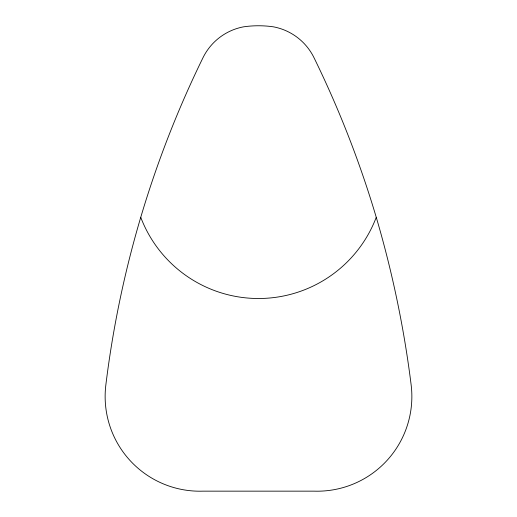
<?xml version="1.0" encoding="UTF-8"?>
<svg xmlns="http://www.w3.org/2000/svg" width="517" height="517" viewBox="0 0 517 517"><rect width="100%" height="100%" fill="white"/><g stroke="black" fill="none" stroke-linecap="round" stroke-linejoin="round"><path stroke-width="0.78" d="M376.253 217.308C392.409 272.136 404.1 328.276 411.157 384.997A94.695 94.695 0 0 1 314.019 491.15L202.981 491.15A94.695 94.695 0 0 1 105.843 384.997A1029.153 1029.153 0 0 1 202.981 57.736A56.902 56.902 0 0 1 243.572 26.832A104.311 104.311 0 0 1 273.428 26.832A56.902 56.902 0 0 1 314.019 57.736A1029.153 1029.153 0 0 1 376.253 217.308A125.98 125.98 0 0 1 140.747 217.308"/></g></svg>
